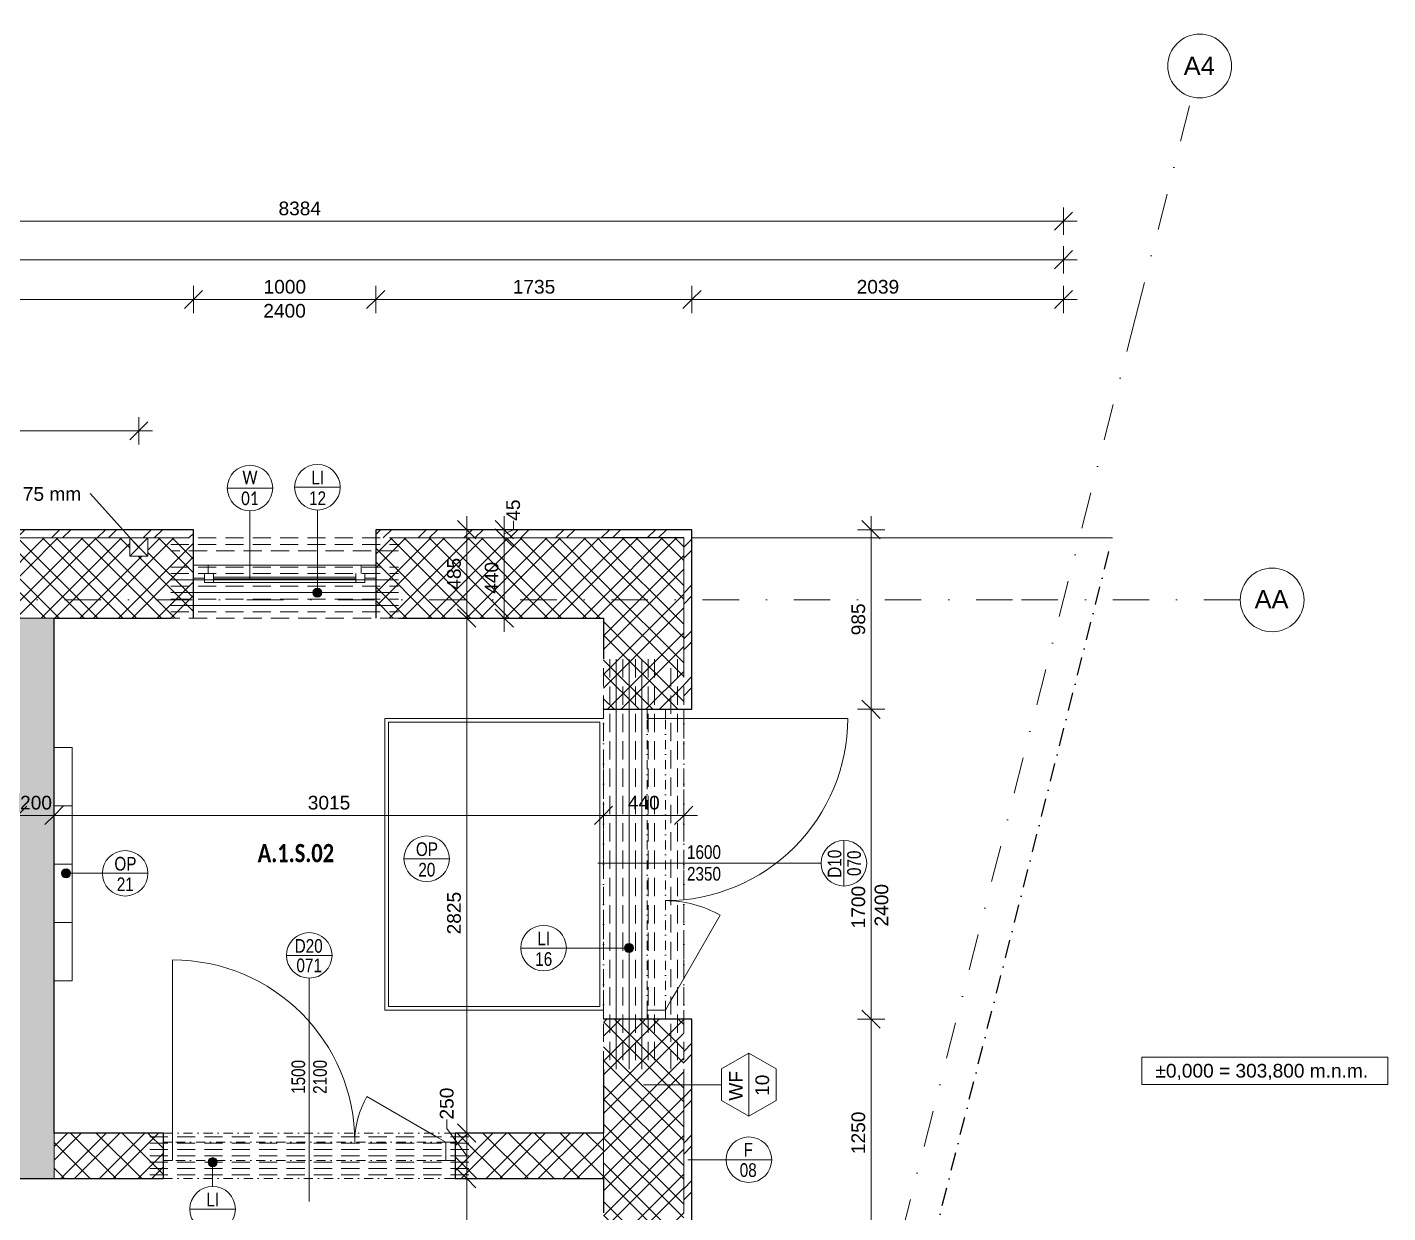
# Model space of a CAD drawing. Header units: millimetres. Extents: x -2616 to 42510, y -3604 to 14792.
# Drawn here: x 18897 to 26363, y 8288 to 14792 of the extents above; entities that cross this region are included whole.
import ezdxf

# ---------------------------------------------------------------- set-up
doc = ezdxf.new("R2010")
doc.units = ezdxf.units.MM
for name, pattern in [('HA_Dash_3mm-S1mm', [150, 100, -50]), ('HA_DashDot_10mm-S3mm', [500, 200, -150, 0, -150]), ('HA_DashDot_2_2mm-S0_6mm', [110, 50, -30, 0, -30]), ('HA_DashDot_4mm-S1mm', [200, 100, -50, 0, -50])]:
    doc.linetypes.add(name, pattern=pattern)
for name, color, linetype, lineweight in [('A-____-____-DIMS', 9, 'Continuous', 5), ('A-____-____-DIMS-50', 9, 'Continuous', 5), ('A-____-NOTE-TEXT', 9, 'Continuous', 9), ('A-AREA-____-IDEN', 9, 'Continuous', 9), ('A-DETL-____-THIN', 9, 'Continuous', 9), ('A-DOOR-____-IDEN', 9, 'Continuous', 9), ('A-DOOR-____-MCUT', 9, 'HA_DashDot_2_2mm-S0_6mm', 9), ('A-DOOR-____-OTLN', 9, 'Continuous', 9), ('A-DOOR-FRAM-MCUT', 9, 'Continuous', 9), ('A-FLOR-____-OTLN', 9, 'Continuous', 9), ('A-FLOR-____-OVHD', 9, 'HA_DashDot_4mm-S1mm', 25), ('A-GENM-____-HDLN', 9, 'HA_Dash_3mm-S1mm', 9), ('A-GENM-____-IDEN', 9, 'Continuous', 9), ('A-GENM-____-OTLN', 9, 'Continuous', 9), ('A-GLAZ-____-IDEN', 9, 'Continuous', 9), ('A-GLAZ-____-MCUT', 9, 'Continuous', 5), ('A-GLAZ-____-OTLN', 9, 'Continuous', 5), ('A-WALL-____-IDEN', 9, 'Continuous', 9), ('A-WALL-____-MCUT', 9, 'Continuous', 25), ('A-WALL-____-PATT', 9, 'Continuous', 25), ('G-____-____-TEXT', 9, 'Continuous', 5), ('I-WALL-____-MCUT', 9, 'Continuous', 25), ('M-HVAC-DUCT-OTLN', 9, 'Continuous', 9), ('S-GRID-____-IDEN', 9, 'Continuous', 9), ('S-GRID-____-OTLN', 9, 'Continuous', 5)]:
    doc.layers.add(name, color=color, linetype=linetype, lineweight=lineweight)
doc.styles.add('Arial', font='arial.ttf', dxfattribs={"height": 100})
doc.styles.add('Arial_1', font='arial.ttf', dxfattribs={"height": 75})
doc.styles.add('Arial_2', font='arial.ttf', dxfattribs={"width": 0.8, "height": 75})
doc.styles.add('Calibri', font='calibri.ttf', dxfattribs={"width": 0.8, "height": 75})
doc.styles.add('Calibri_B', font='calibrib.ttf', dxfattribs={"width": 0.8, "height": 100})
doc.dimstyles.new('Inner_Dimensions', dxfattribs={"dimscale": 304.8, "dimtxt": 76.519455, "dimasz": 0.328084, "dimexe": 0.246063, "dimexo": 0.0625, "dimgap": 0.032808, "dimtad": 1, "dimdec": 0, "dimzin": 0, "dimdsep": 46, "dimtxsty": 'Arial_1', "dimblk1": 'OBLIQUE', "dimblk2": 'OBLIQUE', "dimsah": 1, "dimcen": 0.09, "dimdle": 0.246063, "dimazin": 0, "dimtfac": 1, "dimtdec": 4, "dimtix": 1, "dimtmove": 0, "dimatfit": 3, "dimfxl": 0.246063, "dimfxlon": 1, "dimtvp": 1, "dimtolj": 1, "dimtzin": 0, "dimlwd": 9, "dimlwe": 9, "dimarcsym": 2})
doc.dimstyles.new('Inner_Dimensions_1', dxfattribs={"dimscale": 304.8, "dimtxt": 76.519455, "dimasz": 0.328084, "dimexe": 0.246063, "dimexo": 0.0625, "dimgap": 0.032808, "dimtad": 1, "dimdec": 0, "dimzin": 0, "dimdsep": 46, "dimtxsty": 'Arial_1', "dimblk1": 'OBLIQUE', "dimblk2": 'OBLIQUE', "dimsah": 1, "dimcen": 0.09, "dimdle": 0.246063, "dimazin": 0, "dimtfac": 1, "dimtdec": 4, "dimtix": 1, "dimtmove": 1, "dimatfit": 3, "dimfxl": 0.246063, "dimfxlon": 1, "dimtvp": 1, "dimtolj": 1, "dimtzin": 0, "dimlwd": 9, "dimlwe": 9, "dimarcsym": 2})
doc.dimstyles.new('Inner_Dimensions_2', dxfattribs={"dimscale": 304.8, "dimtxt": 76.519455, "dimasz": 0.328084, "dimexe": 0.246063, "dimexo": 0.0625, "dimgap": 0.032808, "dimtad": 1, "dimdec": 0, "dimzin": 0, "dimdsep": 46, "dimtxsty": 'Arial_1', "dimblk1": 'OBLIQUE', "dimblk2": 'OBLIQUE', "dimsah": 1, "dimcen": 0.09, "dimdle": 0.246063, "dimazin": 0, "dimtfac": 1, "dimtdec": 4, "dimtix": 1, "dimtmove": 2, "dimatfit": 3, "dimfxl": 0.246063, "dimfxlon": 1, "dimtvp": 1, "dimtolj": 1, "dimtzin": 0, "dimlwd": 9, "dimlwe": 9, "dimarcsym": 2})
pattern_1 = [(45, (0, 0), (-106.066, 106.066), []), (45, (75, 0), (-106.066, 106.066), []), (315, (0, 0), (106.066, 106.066), []), (315, (75, 0), (106.066, 106.066), [])]
pattern_2 = [(45, (0, 0), (-125.7236, 125.7236), []), (45, (0, 190.5), (-125.7236, 125.7236), [])]

# ---------------------------------------------------------------- blocks, each defined once
blk = doc.blocks.new('HA_WD_SinglePanel - 1000x2400-2168134-DSP_1NP-A')
at = {"layer": 'A-GLAZ-____-MCUT'}
for p, q in [((-420, 70), (-500, 70)), ((-500, 0), (-440, 0)), ((-440, -25), (-440, 25)), ((-420, 25), (-420, 70)), ((-390, 25), (-390, -25)), ((390, 5), (-390, 5)), ((390, -25), (390, 25)), ((500, 70), (420, 70)), ((420, 70), (420, 25)), ((440, 25), (440, -25)), ((440, 0), (500, 0)), ((-390, -25), (-440, -25)), ((390, -5), (-390, -5)), ((440, -25), (390, -25))]:
    blk.add_line(p, q, dxfattribs=at)
at = {"layer": 'A-GLAZ-____-OTLN'}
for p, q in [((-440, -25), (-440, 25)), ((420, 70), (-420, 70)), ((440, 25), (440, -25)), ((-440, -25), (440, -25)), ((390, -25), (-390, -25))]:
    blk.add_line(p, q, dxfattribs=at)
blk = doc.blocks.new('HA_DR_Double_Swing_Solid_FrameButt - In_FAS_1600x2350_1000-2125293-DSP_1NP-A')
at = {"layer": 'A-DOOR-____-MCUT'}
for p, q in [((850, 220), (-850, 220)), ((-800, -20), (800, -20)), ((-800, -120), (800, -120)), ((850, -220), (-850, -220))]:
    blk.add_line(p, q, dxfattribs=at)
at = {"layer": 'A-DOOR-____-OTLN', "lineweight": 5}
for p, q in [((-748.1, -150), (-799.9, -120)), ((800, -1120), (800, -120)), ((-687.5, -185), (-748, -150)), ((-626.9, -220), (-687.3, -185)), ((-280.4, -420), (-626.7, -220))]:
    blk.add_line(p, q, dxfattribs=at)
for centre, radius, start, end in [((-800, -120), 600, 330, 360), ((800, -120), 1000, 180, 270)]:
    blk.add_arc(centre, radius, start, end, dxfattribs=at)
at = {"layer": 'A-DOOR-FRAM-MCUT'}
for p, q in [((-800, -20), (-850, -20)), ((-800, -120), (-800, -20)), ((850, -20), (800, -20)), ((800, -20), (800, -120)), ((-850, -120), (-800, -120)), ((800, -120), (850, -120))]:
    blk.add_line(p, q, dxfattribs=at)
blk = doc.blocks.new('HA_DR_Double_Swing_Solid_FrameButt - In_OBJ_1500x2100_1000-2125295-DSP_1NP-A')
at = {"layer": 'A-DOOR-____-MCUT'}
for p, q in [((800, 125), (-800, 125)), ((-750, 25), (750, 25)), ((800, -125), (-800, -125)), ((-750, -75), (750, -75))]:
    blk.add_line(p, q, dxfattribs=at)
at = {"layer": 'A-DOOR-____-OTLN', "lineweight": 5}
for p, q in [((-698.1, -105), (-749.9, -75)), ((-663.5, -125), (-698, -105)), ((-317, -325), (-663.3, -125)), ((750, -1075), (750, -75))]:
    blk.add_line(p, q, dxfattribs=at)
for centre, radius, start, end in [((-750, -75), 500, 330, 0), ((750, -75), 1000, 180, 270)]:
    blk.add_arc(centre, radius, start, end, dxfattribs=at)
at = {"layer": 'A-DOOR-FRAM-MCUT'}
for p, q in [((-750, 25), (-800, 25)), ((-750, -75), (-750, 25)), ((800, 25), (750, 25)), ((750, 25), (750, -75)), ((-800, -75), (-750, -75)), ((750, -75), (800, -75))]:
    blk.add_line(p, q, dxfattribs=at)
blk = doc.blocks.new('Cistici zona_ram - Cistici zona_ram-1812206-DSP_1NP-A')
at = {"layer": 'A-GENM-____-OTLN'}
for p, q in [((22060, 11000), (20860, 11000)), ((20860, 11000), (20860, 9400)), ((20880, 9420), (20880, 10980)), ((20880, 10980), (22040, 10980)), ((22040, 10980), (22040, 9420)), ((22040, 9420), (20880, 9420)), ((20860, 9400), (22060, 9400))]:
    blk.add_line(p, q, dxfattribs=at)
blk = doc.blocks.new('TB_Porotherm KP7_1750mm - TB_Porotherm KP7_1750mm-1974515-DSP_1NP-A')
at = {"layer": 'A-GENM-____-HDLN'}
for p, q in [((-875, 35), (875, 35)), ((-875, 0), (875, 0)), ((875, -35), (-875, -35))]:
    blk.add_line(p, q, dxfattribs=at)
blk = doc.blocks.new('TB_Porotherm KP7_1250mm - TB_Porotherm KP7_1250mm-1966492-DSP_1NP-A')
at = {"layer": 'A-GENM-____-HDLN'}
for p, q in [((-625, 35), (625, 35)), ((-625, 0), (625, 0)), ((625, -35), (-625, -35))]:
    blk.add_line(p, q, dxfattribs=at)
blk = doc.blocks.new('TB_Porotherm KP7_2250mm - TB_Porotherm KP7_2250mm-1999550-DSP_1NP-A')
at = {"layer": 'A-GENM-____-HDLN'}
for p, q in [((-1125, 35), (1125, 35)), ((-1125, 0), (1125, 0)), ((1125, -35), (-1125, -35))]:
    blk.add_line(p, q, dxfattribs=at)
blk = doc.blocks.new('Grid - Radius 3_5mm-353793-DSP_1NP-A')
at = {"layer": 'S-GRID-____-IDEN'}
blk.add_circle((0, 0), 3.5, dxfattribs=at)
blk = doc.blocks.new('HA_SYMB_Floorplan_ProjectElevation - Generic-765109-DSP_1NP-A')
at = {"layer": 'A-____-NOTE-TEXT'}
for p, q in [((-13.5, -1.5), (-13.5, 1.5)), ((-13.5, 1.5), (13.5, 1.5)), ((13.5, 1.5), (13.5, -1.5)), ((13.5, -1.5), (-13.5, -1.5))]:
    blk.add_line(p, q, dxfattribs=at)
blk = doc.blocks.new('DIMBLOCK5-DSP_1NP-A')
at = {"layer": 'A-____-____-DIMS-50', "lineweight": 9}
for p, q in [((21309.1, 8475), (21259.1, 8525)), ((21234.1, 8475), (21384.1, 8475)), ((21309.1, 8475), (21234.1, 8475)), ((21309.1, 6975), (21309.1, 8475)), ((21309.1, 8475), (21359.1, 8425)), ((21309.1, 6975), (21259.1, 7025)), ((21234.1, 6975), (21384.1, 6975)), ((21309.1, 6975), (21234.1, 6975)), ((21309.1, 6975), (21359.1, 6925))]:
    blk.add_line(p, q, dxfattribs=at)
at = {"layer": 'A-____-____-DIMS-50', "color": 0, "lineweight": 9, "insert": (21201.7, 7501), "char_height": 75, "width": 276.883, "attachment_point": 1, "rotation": 90, "line_spacing_factor": 0.941778, "style": 'Arial_1'}
blk.add_mtext('1500', dxfattribs=at)
blk = doc.blocks.new('_Oblique')
at = {"color": 0, "linetype": 'ByBlock', "lineweight": -2}
blk.add_line((-0.5, -0.5), (0.5, 0.5), dxfattribs=at)
blk = doc.blocks.new('DIMBLOCK6-DSP_1NP-A')
at = {"layer": 'A-____-____-DIMS-50', "lineweight": 9}
for p, q in [((21200.4, 8799.2), (21200.4, 8749.2)), ((21200.4, 8749.2), (21309.1, 8600)), ((21309.1, 8725), (21259.1, 8775)), ((21234.1, 8725), (21384.1, 8725)), ((21309.1, 8725), (21234.1, 8725)), ((21309.1, 8475), (21309.1, 8725)), ((21309.1, 8725), (21359.1, 8675)), ((21309.1, 8475), (21259.1, 8525)), ((21234.1, 8475), (21384.1, 8475)), ((21309.1, 8475), (21234.1, 8475)), ((21309.1, 8475), (21359.1, 8425))]:
    blk.add_line(p, q, dxfattribs=at)
at = {"layer": 'A-____-____-DIMS-50', "color": 0, "lineweight": 9, "insert": (21161.9, 8799.2), "char_height": 75, "width": 207.662, "attachment_point": 1, "rotation": 90, "line_spacing_factor": 0.941778, "style": 'Arial_1'}
blk.add_mtext('250', dxfattribs=at)
blk = doc.blocks.new('DIMBLOCK7-DSP_1NP-A')
at = {"layer": 'A-____-____-DIMS-50', "lineweight": 9}
for p, q in [((21309.1, 11550), (21259.1, 11600)), ((21234.1, 11550), (21384.1, 11550)), ((21309.1, 11550), (21234.1, 11550)), ((21309.1, 8725), (21309.1, 11550)), ((21309.1, 11550), (21359.1, 11500)), ((21309.1, 8725), (21259.1, 8775)), ((21234.1, 8725), (21384.1, 8725)), ((21309.1, 8725), (21234.1, 8725)), ((21309.1, 8725), (21359.1, 8675))]:
    blk.add_line(p, q, dxfattribs=at)
at = {"layer": 'A-____-____-DIMS-50', "color": 0, "lineweight": 9, "insert": (21201.7, 9815.1), "char_height": 75, "width": 276.883, "attachment_point": 1, "rotation": 90, "line_spacing_factor": 0.941778, "style": 'Arial_1'}
blk.add_mtext('2825', dxfattribs=at)
blk = doc.blocks.new('DIMBLOCK8-DSP_1NP-A')
at = {"layer": 'A-____-____-DIMS-50', "lineweight": 9}
for p, q in [((21309.1, 11550), (21309.1, 12110)), ((21234.1, 12035), (21384.1, 12035)), ((21309.1, 12035), (21234.1, 12035)), ((21309.1, 12035), (21259.1, 12085)), ((21309.1, 12035), (21359.1, 11985)), ((21309.1, 11550), (21259.1, 11600)), ((21234.1, 11550), (21384.1, 11550)), ((21309.1, 11550), (21234.1, 11550)), ((21309.1, 11550), (21359.1, 11500))]:
    blk.add_line(p, q, dxfattribs=at)
at = {"layer": 'A-____-____-DIMS-50', "color": 0, "lineweight": 9, "insert": (21201.7, 11706), "char_height": 75, "width": 207.662, "attachment_point": 1, "rotation": 90, "line_spacing_factor": 0.941778, "style": 'Arial_1'}
blk.add_mtext('485', dxfattribs=at)
blk = doc.blocks.new('DIMBLOCK37-DSP_1NP-A')
at = {"layer": 'A-____-____-DIMS-50', "lineweight": 9}
for p, q in [((22060, 10392.9), (22060, 10542.9)), ((22500, 10392.9), (22500, 10542.9)), ((22060, 10467.9), (22010, 10417.9)), ((22060, 10467.9), (22110, 10517.9)), ((22575, 10467.9), (22060, 10467.9)), ((22060, 10467.9), (22060, 10392.9)), ((22500, 10467.9), (22450, 10417.9)), ((22500, 10467.9), (22550, 10517.9)), ((22500, 10467.9), (22500, 10392.9))]:
    blk.add_line(p, q, dxfattribs=at)
at = {"layer": 'A-____-____-DIMS-50', "color": 0, "lineweight": 9, "insert": (22193.5, 10575.2), "char_height": 75, "width": 207.662, "attachment_point": 1, "line_spacing_factor": 0.941778, "style": 'Arial_1'}
blk.add_mtext('440', dxfattribs=at)
blk = doc.blocks.new('DIMBLOCK38-DSP_1NP-A')
at = {"layer": 'A-____-____-DIMS-50', "lineweight": 9}
for p, q in [((19045, 10392.9), (19045, 10542.9)), ((22060, 10392.9), (22060, 10542.9)), ((19045, 10467.9), (18995, 10417.9)), ((19045, 10467.9), (19095, 10517.9)), ((22060, 10467.9), (19045, 10467.9)), ((19045, 10467.9), (19045, 10392.9)), ((22060, 10467.9), (22010, 10417.9)), ((22060, 10467.9), (22110, 10517.9)), ((22060, 10467.9), (22060, 10392.9))]:
    blk.add_line(p, q, dxfattribs=at)
at = {"layer": 'A-____-____-DIMS-50', "color": 0, "lineweight": 9, "insert": (20437.1, 10575.2), "char_height": 75, "width": 276.883, "attachment_point": 1, "line_spacing_factor": 0.941778, "style": 'Arial_1'}
blk.add_mtext('3015', dxfattribs=at)
blk = doc.blocks.new('DIMBLOCK39-DSP_1NP-A')
at = {"layer": 'A-____-____-DIMS-50', "lineweight": 9}
for p, q in [((18845, 10392.9), (18845, 10542.9)), ((19045, 10392.9), (19045, 10542.9)), ((18845, 10467.9), (18795, 10417.9)), ((18845, 10467.9), (18895, 10517.9)), ((19045, 10467.9), (18845, 10467.9)), ((18845, 10467.9), (18845, 10392.9)), ((19045, 10467.9), (18995, 10417.9)), ((19045, 10467.9), (19095, 10517.9)), ((19045, 10467.9), (19045, 10392.9))]:
    blk.add_line(p, q, dxfattribs=at)
at = {"layer": 'A-____-____-DIMS-50', "color": 0, "lineweight": 9, "insert": (18858.5, 10575.2), "char_height": 75, "width": 207.662, "attachment_point": 1, "line_spacing_factor": 0.941778, "style": 'Arial_1'}
blk.add_mtext('200', dxfattribs=at)
blk = doc.blocks.new('DIMBLOCK70-DSP_1NP-A')
at = {"layer": 'A-____-____-DIMS-50', "lineweight": 9}
for p, q in [((16185, 13223.3), (16185, 13373.3)), ((19810, 13223.3), (19810, 13373.3)), ((16185, 13298.3), (16135, 13248.3)), ((16185, 13298.3), (16235, 13348.3)), ((16185, 13298.3), (19810, 13298.3)), ((16185, 13298.3), (16185, 13223.3)), ((19810, 13298.3), (19760, 13248.3)), ((19810, 13298.3), (19860, 13348.3)), ((19810, 13298.3), (19810, 13223.3))]:
    blk.add_line(p, q, dxfattribs=at)
at = {"layer": 'A-____-____-DIMS-50', "color": 0, "lineweight": 9, "insert": (17882.1, 13405.7), "char_height": 75, "width": 276.883, "attachment_point": 1, "line_spacing_factor": 0.941778, "style": 'Arial_1'}
blk.add_mtext('3625', dxfattribs=at)
blk = doc.blocks.new('DIMBLOCK71-DSP_1NP-A')
at = {"layer": 'A-____-____-DIMS-50', "lineweight": 9}
for p, q in [((19810, 13223.3), (19810, 13373.3)), ((20810, 13223.3), (20810, 13373.3)), ((19810, 13298.3), (19760, 13248.3)), ((19810, 13298.3), (19860, 13348.3)), ((19810, 13298.3), (20810, 13298.3)), ((19810, 13298.3), (19810, 13223.3)), ((20810, 13298.3), (20760, 13248.3)), ((20810, 13298.3), (20860, 13348.3)), ((20810, 13298.3), (20810, 13223.3))]:
    blk.add_line(p, q, dxfattribs=at)
at = {"layer": 'A-____-____-DIMS-50', "color": 0, "lineweight": 9, "insert": (20194.6, 13405.7), "char_height": 75, "width": 276.883, "attachment_point": 1, "line_spacing_factor": 0.941778, "style": 'Arial_1'}
blk.add_mtext('1000', dxfattribs=at)
blk = doc.blocks.new('DIMBLOCK72-DSP_1NP-A')
at = {"layer": 'A-____-____-DIMS-50', "lineweight": 9}
for p, q in [((20810, 13223.3), (20810, 13373.3)), ((22545, 13223.3), (22545, 13373.3)), ((20810, 13298.3), (20760, 13248.3)), ((20810, 13298.3), (20860, 13348.3)), ((20810, 13298.3), (22545, 13298.3)), ((20810, 13298.3), (20810, 13223.3)), ((22545, 13298.3), (22495, 13248.3)), ((22545, 13298.3), (22595, 13348.3)), ((22545, 13298.3), (22545, 13223.3))]:
    blk.add_line(p, q, dxfattribs=at)
at = {"layer": 'A-____-____-DIMS-50', "color": 0, "lineweight": 9, "insert": (21562.1, 13405.7), "char_height": 75, "width": 276.883, "attachment_point": 1, "line_spacing_factor": 0.941778, "style": 'Arial_1'}
blk.add_mtext('1735', dxfattribs=at)
blk = doc.blocks.new('DIMBLOCK73-DSP_1NP-A')
at = {"layer": 'A-____-____-DIMS-50', "lineweight": 9}
for p, q in [((22545, 13223.3), (22545, 13373.3)), ((24584, 13223.3), (24584, 13373.3)), ((22545, 13298.3), (22495, 13248.3)), ((22545, 13298.3), (22595, 13348.3)), ((22545, 13298.3), (24659, 13298.3)), ((22545, 13298.3), (22545, 13223.3)), ((24584, 13298.3), (24534, 13248.3)), ((24584, 13298.3), (24634, 13348.3)), ((24584, 13298.3), (24584, 13223.3))]:
    blk.add_line(p, q, dxfattribs=at)
at = {"layer": 'A-____-____-DIMS-50', "color": 0, "lineweight": 9, "insert": (23449.1, 13405.7), "char_height": 75, "width": 276.883, "attachment_point": 1, "line_spacing_factor": 0.941778, "style": 'Arial_1'}
blk.add_mtext('2039', dxfattribs=at)
blk = doc.blocks.new('DIMBLOCK74-DSP_1NP-A')
at = {"layer": 'A-____-____-DIMS-50', "lineweight": 9}
for p, q in [((23527.7, 12110), (23527.7, 11050)), ((23452.7, 12035), (23602.7, 12035)), ((23527.7, 12035), (23452.7, 12035)), ((23527.7, 12035), (23477.7, 12085)), ((23527.7, 12035), (23577.7, 11985)), ((23452.7, 11050), (23602.7, 11050)), ((23527.7, 11050), (23452.7, 11050)), ((23527.7, 11050), (23477.7, 11100)), ((23527.7, 11050), (23577.7, 11000))]:
    blk.add_line(p, q, dxfattribs=at)
at = {"layer": 'A-____-____-DIMS-50', "color": 0, "lineweight": 9, "insert": (23420.3, 11456), "char_height": 75, "width": 207.662, "attachment_point": 1, "rotation": 90, "line_spacing_factor": 0.941778, "style": 'Arial_1'}
blk.add_mtext('985', dxfattribs=at)
blk = doc.blocks.new('DIMBLOCK75-DSP_1NP-A')
at = {"layer": 'A-____-____-DIMS-50', "lineweight": 9}
for p, q in [((23452.7, 11050), (23602.7, 11050)), ((23527.7, 11050), (23452.7, 11050)), ((23527.7, 11050), (23477.7, 11100)), ((23527.7, 11050), (23527.7, 9350)), ((23527.7, 11050), (23577.7, 11000)), ((23452.7, 9350), (23602.7, 9350)), ((23527.7, 9350), (23452.7, 9350)), ((23527.7, 9350), (23477.7, 9400)), ((23527.7, 9350), (23577.7, 9300))]:
    blk.add_line(p, q, dxfattribs=at)
at = {"layer": 'A-____-____-DIMS-50', "color": 0, "lineweight": 9, "insert": (23420.3, 9848), "char_height": 75, "width": 276.883, "attachment_point": 1, "rotation": 90, "line_spacing_factor": 0.941778, "style": 'Arial_1'}
blk.add_mtext('1700', dxfattribs=at)
blk = doc.blocks.new('DIMBLOCK76-DSP_1NP-A')
at = {"layer": 'A-____-____-DIMS-50', "lineweight": 9}
for p, q in [((23452.7, 9350), (23602.7, 9350)), ((23527.7, 9350), (23452.7, 9350)), ((23527.7, 9350), (23477.7, 9400)), ((23527.7, 9350), (23527.7, 8100)), ((23527.7, 9350), (23577.7, 9300)), ((23527.7, 8100), (23477.7, 8150)), ((23452.7, 8100), (23602.7, 8100)), ((23527.7, 8100), (23452.7, 8100)), ((23527.7, 8100), (23577.7, 8050))]:
    blk.add_line(p, q, dxfattribs=at)
at = {"layer": 'A-____-____-DIMS-50', "color": 0, "lineweight": 9, "insert": (23420.3, 8609.6), "char_height": 75, "width": 276.883, "attachment_point": 1, "rotation": 90, "line_spacing_factor": 0.941778, "style": 'Arial_1'}
blk.add_mtext('1250', dxfattribs=at)
blk = doc.blocks.new('DIMBLOCK88-DSP_1NP-A')
at = {"layer": 'A-____-____-DIMS-50', "lineweight": 9}
for p, q in [((-385, 13441.8), (-385, 13591.8)), ((24584, 13441.8), (24584, 13591.8)), ((24659, 13516.8), (-460, 13516.8)), ((-385, 13516.8), (-435, 13466.8)), ((-385, 13516.8), (-335, 13566.8)), ((-385, 13516.8), (-385, 13441.8)), ((24584, 13516.8), (24534, 13466.8)), ((24584, 13516.8), (24634, 13566.8)), ((24584, 13516.8), (24584, 13441.8))]:
    blk.add_line(p, q, dxfattribs=at)
at = {"layer": 'A-____-____-DIMS-50', "color": 0, "lineweight": 9, "insert": (11955.3, 13624.2), "char_height": 75, "width": 346.103, "attachment_point": 1, "line_spacing_factor": 0.941778, "style": 'Arial_1'}
blk.add_mtext('24969', dxfattribs=at)
blk = doc.blocks.new('HA_TAG_Door_TypeMark_wDimensions - Scale50_Left with Bouble-921048-DSP_1NP-A')
at = {"layer": 'A-DOOR-____-IDEN'}
for p, q in [((-2.5, 22), (2.5, 22)), ((0, -5), (0, 19.5))]:
    blk.add_line(p, q, dxfattribs=at)
blk.add_circle((0, 22), 2.5, dxfattribs=at)
blk = doc.blocks.new('HA_TAG_Door_TypeMark_wDimensions - Scale50_Right with Bouble-921060-DSP_1NP-A')
at = {"layer": 'A-DOOR-____-IDEN'}
for p, q in [((0, 5), (0, -19.5)), ((-2.5, -22), (2.5, -22))]:
    blk.add_line(p, q, dxfattribs=at)
blk.add_circle((0, -22), 2.5, dxfattribs=at)
blk = doc.blocks.new('HA_TAG_WD - Type Mark-1527962-DSP_1NP-A')
at = {"layer": 'A-GLAZ-____-IDEN'}
blk.add_line((-2.5, 0), (2.5, 0), dxfattribs=at)
blk.add_circle((0, 0), 2.5, dxfattribs=at)
blk = doc.blocks.new('HA_TAG_WA_Partitions - Group _ Type Mark-556634-DSP_1NP-A')
at = {"layer": 'A-WALL-____-IDEN'}
for p, q in [((-1.73, 3), (-3.46, 0)), ((1.73, 3), (-1.73, 3)), ((3.46, 0), (1.73, 3)), ((-3.46, 0), (3.46, 0)), ((-3.46, 0), (-1.73, -3)), ((1.73, -3), (3.46, 0)), ((-1.73, -3), (1.73, -3))]:
    blk.add_line(p, q, dxfattribs=at)
blk = doc.blocks.new('HA_TAG_GM_Products - Generic-588599-DSP_1NP-A')
at = {"layer": 'A-GENM-____-IDEN'}
blk.add_line((-2.5, 0), (2.5, 0), dxfattribs=at)
blk.add_circle((0, 0), 2.5, dxfattribs=at)
blk = doc.blocks.new('DIMBLOCK182-DSP_1NP-A')
at = {"layer": 'A-____-____-DIMS-50', "lineweight": 9}
for p, q in [((16200, 13653.2), (16200, 13803.2)), ((16200, 13728.2), (16250, 13778.2)), ((24584, 13653.2), (24584, 13803.2)), ((24584, 13728.2), (24634, 13778.2)), ((16200, 13728.2), (16150, 13678.2)), ((16200, 13728.2), (24659, 13728.2)), ((16200, 13728.2), (16200, 13653.2)), ((24584, 13728.2), (24534, 13678.2)), ((24584, 13728.2), (24584, 13653.2))]:
    blk.add_line(p, q, dxfattribs=at)
at = {"layer": 'A-____-____-DIMS-50', "color": 0, "lineweight": 9, "insert": (20276.6, 13835.6), "char_height": 75, "width": 276.883, "attachment_point": 1, "line_spacing_factor": 0.941778, "style": 'Arial_1'}
blk.add_mtext('8384', dxfattribs=at)
blk = doc.blocks.new('DIMBLOCK186-DSP_1NP-A')
at = {"layer": 'A-____-____-DIMS-50', "lineweight": 9}
for p, q in [((16200, 12652.6), (16200, 12502.6)), ((16200, 12577.6), (16200, 12652.6)), ((16200, 12577.6), (16250, 12627.6)), ((19510, 12502.6), (19510, 12652.6)), ((19510, 12577.6), (19560, 12627.6)), ((16200, 12577.6), (16150, 12527.6)), ((16200, 12577.6), (19585, 12577.6)), ((19510, 12577.6), (19460, 12527.6)), ((19510, 12577.6), (19510, 12502.6))]:
    blk.add_line(p, q, dxfattribs=at)
at = {"layer": 'A-____-____-DIMS-50', "color": 0, "lineweight": 9, "insert": (17739.6, 12685), "char_height": 75, "width": 276.883, "attachment_point": 1, "line_spacing_factor": 0.941778, "style": 'Arial_1'}
blk.add_mtext('3310', dxfattribs=at)
blk = doc.blocks.new('DIMBLOCK205-DSP_1NP-A')
at = {"layer": 'A-____-____-DIMS-50', "lineweight": 9}
for p, q in [((21515.4, 11990), (21465.4, 12040)), ((21440.4, 11990), (21590.4, 11990)), ((21515.4, 11990), (21440.4, 11990)), ((21515.4, 11475), (21515.4, 11990)), ((21515.4, 11990), (21565.4, 11940)), ((21515.4, 11550), (21465.4, 11600)), ((21440.4, 11550), (21590.4, 11550)), ((21515.4, 11550), (21440.4, 11550)), ((21515.4, 11550), (21565.4, 11500))]:
    blk.add_line(p, q, dxfattribs=at)
at = {"layer": 'A-____-____-DIMS-50', "color": 0, "lineweight": 9, "insert": (21408, 11683.5), "char_height": 75, "width": 207.662, "attachment_point": 1, "rotation": 90, "line_spacing_factor": 0.941778, "style": 'Arial_1'}
blk.add_mtext('440', dxfattribs=at)
blk = doc.blocks.new('DIMBLOCK206-DSP_1NP-A')
at = {"layer": 'A-____-____-DIMS-50', "lineweight": 9}
for p, q in [((21515.4, 11990), (21515.4, 12110)), ((21440.4, 12035), (21590.4, 12035)), ((21515.4, 12035), (21440.4, 12035)), ((21515.4, 12035), (21465.4, 12085)), ((21515.4, 11990), (21465.4, 12040)), ((21515.4, 12035), (21565.4, 11985)), ((21565.2, 12034.4), (21515.4, 12012.5)), ((21565.2, 12084.4), (21565.2, 12034.4)), ((21440.4, 11990), (21590.4, 11990)), ((21515.4, 11990), (21440.4, 11990)), ((21515.4, 11990), (21565.4, 11940))]:
    blk.add_line(p, q, dxfattribs=at)
at = {"layer": 'A-____-____-DIMS-50', "color": 0, "lineweight": 9, "insert": (21526.6, 12084.4), "char_height": 75, "width": 138.441, "attachment_point": 1, "rotation": 90, "line_spacing_factor": 0.941778, "style": 'Arial_1'}
blk.add_mtext('45', dxfattribs=at)
blk = doc.blocks.new('HA_TAG_cWA - Default-922888-DSP_1NP-A')
at = {"layer": 'A-WALL-____-IDEN'}
blk.add_line((-2.5, 0), (2.5, 0), dxfattribs=at)
blk.add_circle((0, 0), 2.5, dxfattribs=at)

msp = doc.modelspace()

# ---------------------------------------------------------------- hatches: boundary and pattern name
at = {"layer": 'A-GENM-____-IDEN'}
h = msp.add_hatch(color=256, dxfattribs=at)
edge = h.paths.add_edge_path()
edge.add_arc((20490, 11690), 25, 0, 360)
h = msp.add_hatch(color=256, dxfattribs=at)
edge = h.paths.add_edge_path()
edge.add_arc((19110.7, 10150), 25, 0, 360)
h = msp.add_hatch(color=256, dxfattribs=at)
edge = h.paths.add_edge_path()
edge.add_arc((22200, 9740), 25, 0, 360)
h = msp.add_hatch(color=256, dxfattribs=at)
edge = h.paths.add_edge_path()
edge.add_arc((19915, 8565), 25, 0, 360)
at = {"layer": 'A-WALL-____-PATT', "lineweight": 5}
h = msp.add_hatch(dxfattribs=at)
h.set_pattern_fill('FP_4', color=256, style=0, pattern_type=2)
h.set_pattern_definition(pattern_2)
h.paths.add_polyline_path([(8310, 11990), (8310, 12035), (7965.3, 12035), (7965.3, 11990), (8225, 11990)])
h.paths.add_polyline_path([(9310, 11990), (15185, 11990), (15185, 12035), (9310, 12035)])
h.paths.add_polyline_path([(4435, 11990), (4435, 12035), (300, 12035), (300, 12025), (0, 12025), (0, 12035), (-385, 12035), (-340, 11990), (300, 11990)])
h.paths.add_polyline_path([(6435, 11990), (7732.9, 11990), (7732.9, 12035), (6435, 12035)])
h.paths.add_polyline_path([(22500, 11990), (22545, 12035), (20810, 12035), (20810, 11990), (22060, 11990)])
h.paths.add_polyline_path([(18611.8, 11990), (19810, 11990), (19810, 12035), (16185, 12035), (16185, 11990)])
h = msp.add_hatch(dxfattribs=at)
h.set_pattern_fill('FP_4', color=256, style=0, pattern_type=2)
h.set_pattern_definition(pattern_2)
h.paths.add_polyline_path([(22500, 7165), (22545, 7210), (22545, 7225), (22500, 7225)])
h.paths.add_polyline_path([(22500, 8100), (22545, 8100), (22545, 9350), (22500, 9350)])
h.paths.add_polyline_path([(22545, 11050), (22545, 12035), (22500, 11990), (22500, 11050)])
h = msp.add_hatch(dxfattribs=at)
h.set_pattern_fill('FP_1', color=256, style=0, pattern_type=2)
h.set_pattern_definition(pattern_1)
h.paths.add_polyline_path([(10130.4, 11550), (15185, 11550), (15185, 11990), (13440, 11990), (13440, 11890.1), (13340, 11890.1), (13340, 11990), (9310, 11990), (9310, 11550), (9880.4, 11550)])
h.paths.add_polyline_path([(8225, 11550), (8310, 11550), (8310, 11990), (8225, 11990)])
h.paths.add_polyline_path([(19810, 11550), (19810, 11990), (16185, 11990), (16185, 11550), (19560, 11550)])
h.paths.add_polyline_path([(20810, 11550), (22060, 11550), (22060, 11990), (20810, 11990)])
h.paths.add_polyline_path([(9559.9, 11889.9), (9559.9, 11989.9), (9659.9, 11989.9), (9659.9, 11889.9)])
h.paths.add_polyline_path([(19560, 11890), (19460, 11890), (19460, 11990), (19560, 11990)])
h = msp.add_hatch(dxfattribs=at)
h.set_pattern_fill('FP_1', color=256, style=0, pattern_type=2)
h.set_pattern_definition(pattern_1)
h.paths.add_polyline_path([(22060, 6725), (22500, 6725), (22500, 7225), (22060, 7225), (22060, 6975)])
h.paths.add_polyline_path([(22500, 8100), (22500, 9350), (22060, 9350), (22060, 8100)])
h.paths.add_polyline_path([(22060, 11050), (22500, 11050), (22500, 11990), (22060, 11990), (22060, 11254.2)])
at = {"layer": 'A-WALL-____-PATT', "lineweight": 9}
msp.add_hatch(color=256, dxfattribs=at).paths.add_polyline_path([(18845, 8475), (19045, 8475), (19045, 11550), (18845, 11550), (18845, 8590)])
at = {"layer": 'A-WALL-____-PATT', "lineweight": 5}
h = msp.add_hatch(dxfattribs=at)
h.set_pattern_fill('FP_2', color=256, style=0, pattern_type=2)
h.set_pattern_definition([(45, (0, 0), (-106.066, 106.066), []), (45, (75, 0), (-106.066, 106.066), []), (315, (0, 0), (70.71068, 70.71068), [])])
h.paths.add_polyline_path([(19645, 8475), (19645, 8725), (19045, 8725), (19045, 8475)])
h.paths.add_polyline_path([(22060, 8475), (22060, 8725), (21245, 8725), (21245, 8475), (22013.4, 8475)])

# ---------------------------------------------------------------- linework, layer by layer
at = {"layer": 'A-DETL-____-THIN'}
for p, q in [((19045, 10840), (19145, 10840)), ((19045, 9560), (19045, 10840)), ((19145, 10840), (19145, 9560)), ((19145, 10520), (19045, 10520)), ((19145, 10200), (19045, 10200)), ((19145, 9880), (19045, 9880)), ((19145, 9560), (19045, 9560))]:
    msp.add_line(p, q, dxfattribs=at)
at = {"layer": 'A-FLOR-____-OTLN'}
msp.add_line((24852.7, 11990), (22545, 11990), dxfattribs=at)
at = {"layer": 'A-FLOR-____-OVHD'}
msp.add_line((23622, 7165), (24852.7, 11990), dxfattribs=at)
at = {"layer": 'A-GENM-____-IDEN'}
for p, q in [((20490, 11690), (20490, 12143.4)), ((19110.7, 10150), (19309.8, 10150)), ((22200, 9740), (21856.2, 9740)), ((19915, 8565), (19915, 8432.1))]:
    msp.add_line(p, q, dxfattribs=at)
for centre in [(20490, 11690), (19110.7, 10150), (22200, 9740), (19915, 8565)]:
    msp.add_circle(centre, 25, dxfattribs=at)
at = {"layer": 'A-GLAZ-____-IDEN'}
msp.add_line((20120, 11770), (20120, 12136.8), dxfattribs=at)
at = {"layer": 'A-WALL-____-IDEN'}
for p, q in [((22280, 8990.3), (22707.7, 8990.3)), ((22522.5, 8578.9), (22732.7, 8578.9))]:
    msp.add_line(p, q, dxfattribs=at)
at = {"layer": 'A-WALL-____-MCUT'}
for p, q in [((19810, 12035), (16185, 12035)), ((19810, 11550), (19810, 12035)), ((22545, 12035), (20810, 12035)), ((20810, 12035), (20810, 11550)), ((22545, 11050), (22545, 12035)), ((22500, 11990), (22060, 11990)), ((19045, 11550), (19685, 11550)), ((20935, 11550), (22060, 11550)), ((22060, 11550), (22060, 11325)), ((22060, 11050), (22545, 11050)), ((22545, 9350), (22060, 9350)), ((22545, 8100), (22545, 9350)), ((22060, 9075), (22060, 8725)), ((22060, 8475), (22060, 8287.5))]:
    msp.add_line(p, q, dxfattribs=at)
at = {"layer": 'A-WALL-____-MCUT', "lineweight": 9}
for p, q in [((16310, 11990), (19460, 11990)), ((19560, 11990), (19685, 11990)), ((20935, 11990), (22060, 11990)), ((22500, 11325), (22500, 11990)), ((19045, 11550), (18845, 11550)), ((22500, 8287.5), (22500, 9075)), ((19045, 8725), (19045, 8475)), ((22060, 8475), (22060, 8725))]:
    msp.add_line(p, q, dxfattribs=at)
at = {"layer": 'G-____-____-TEXT', "color": 250, "lineweight": 9}
for p, q in [((19244, 12231.6), (19240.9, 12231.6)), ((19506.6, 11941.1), (19244, 12231.6))]:
    msp.add_line(p, q, dxfattribs=at)
at = {"layer": 'I-WALL-____-MCUT'}
for p, q in [((19045, 8725), (19045, 11550)), ((19645, 8725), (19045, 8725)), ((19645, 8475), (19645, 8725)), ((22060, 8725), (21245, 8725)), ((21245, 8725), (21245, 8475)), ((18845, 8475), (19645, 8475)), ((21245, 8475), (22060, 8475))]:
    msp.add_line(p, q, dxfattribs=at)
at = {"layer": 'M-HVAC-DUCT-OTLN', "lineweight": 5}
for p, q in [((19460, 11990), (19560, 11890)), ((19460, 11890), (19560, 11990)), ((19460, 11990), (19560, 11990)), ((19460, 11890), (19460, 11990)), ((19560, 11990), (19560, 11890)), ((19560, 11890), (19460, 11890))]:
    msp.add_line(p, q, dxfattribs=at)
at = {"layer": 'S-GRID-____-OTLN', "linetype": 'HA_DashDot_10mm-S3mm', "lineweight": 9}
for p, q in [((24979, 13198.7), (25288, 14409.9)), ((21099.6, -2009.9), (24979, 13198.7)), ((24303.9, 11650), (-1016, 11650)), ((25553.9, 11650), (24303.9, 11650))]:
    msp.add_line(p, q, dxfattribs=at)

# ---------------------------------------------------------------- block references
at = {"layer": 'A-____-NOTE-TEXT', "xscale": 50, "yscale": 50, "zscale": 50}
msp.add_blockref('HA_SYMB_Floorplan_ProjectElevation - Generic-765109-DSP_1NP-A', (25688.5, 9066.9), dxfattribs=at)
at = {"layer": 'A-DOOR-____-IDEN', "xscale": 49.99999999999998, "yscale": 49.99999999999998, "zscale": 49.99999999999998, "rotation": 89.99999999999993}
msp.add_blockref('HA_TAG_Door_TypeMark_wDimensions - Scale50_Right with Bouble-921060-DSP_1NP-A', (22279.4, 10205.4), dxfattribs=at)
at = {"layer": 'A-DOOR-____-IDEN', "xscale": 49.99999999999998, "yscale": 49.99999999999998, "zscale": 49.99999999999998}
msp.add_blockref('HA_TAG_Door_TypeMark_wDimensions - Scale50_Left with Bouble-921048-DSP_1NP-A', (20445, 8600), dxfattribs=at)
at = {"layer": 'A-DOOR-____-OTLN'}
for name, p, rotation in [('HA_DR_Double_Swing_Solid_FrameButt - In_FAS_1600x2350_1000-2125293-DSP_1NP-A', (22280, 10200), 89.99999999999984), ('HA_DR_Double_Swing_Solid_FrameButt - In_OBJ_1500x2100_1000-2125295-DSP_1NP-A', (20445, 8600), 180)]:
    msp.add_blockref(name, p, dxfattribs=dict(at, rotation=rotation))
at = {"layer": 'A-GENM-____-IDEN', "xscale": 49.99999999999998, "yscale": 49.99999999999998, "zscale": 49.99999999999998}
for p in [(20490, 12268.4), (21089.5, 10230), (19434.8, 10150), (21731.2, 9740), (19915, 8307.1)]:
    msp.add_blockref('HA_TAG_GM_Products - Generic-588599-DSP_1NP-A', p, dxfattribs=at)
at = {"layer": 'A-GENM-____-OTLN'}
for name, p in [('TB_Porotherm KP7_1250mm - TB_Porotherm KP7_1250mm-1966492-DSP_1NP-A', (20310, 11955)), ('TB_Porotherm KP7_1250mm - TB_Porotherm KP7_1250mm-1966492-DSP_1NP-A', (20310, 11795)), ('TB_Porotherm KP7_1250mm - TB_Porotherm KP7_1250mm-1966492-DSP_1NP-A', (20310, 11725)), ('TB_Porotherm KP7_1250mm - TB_Porotherm KP7_1250mm-1966492-DSP_1NP-A', (20310, 11655)), ('TB_Porotherm KP7_1250mm - TB_Porotherm KP7_1250mm-1966492-DSP_1NP-A', (20310, 11585)), ('Cistici zona_ram - Cistici zona_ram-1812206-DSP_1NP-A', (0, 0))]:
    msp.add_blockref(name, p, dxfattribs=at)
for name, p, rotation in [('TB_Porotherm KP7_2250mm - TB_Porotherm KP7_2250mm-1999550-DSP_1NP-A', (22095, 10200), 270.0000000000002), ('TB_Porotherm KP7_2250mm - TB_Porotherm KP7_2250mm-1999550-DSP_1NP-A', (22165, 10200), 270.0000000000002), ('TB_Porotherm KP7_2250mm - TB_Porotherm KP7_2250mm-1999550-DSP_1NP-A', (22235, 10200), 270.0000000000002), ('TB_Porotherm KP7_2250mm - TB_Porotherm KP7_2250mm-1999550-DSP_1NP-A', (22305, 10200), 270.0000000000002), ('TB_Porotherm KP7_2250mm - TB_Porotherm KP7_2250mm-1999550-DSP_1NP-A', (22465, 10200), 270.0000000000002), ('TB_Porotherm KP7_1750mm - TB_Porotherm KP7_1750mm-1974515-DSP_1NP-A', (20445, 8670), 180), ('TB_Porotherm KP7_1750mm - TB_Porotherm KP7_1750mm-1974515-DSP_1NP-A', (20445, 8600), 180), ('TB_Porotherm KP7_1750mm - TB_Porotherm KP7_1750mm-1974515-DSP_1NP-A', (20445, 8530), 180)]:
    msp.add_blockref(name, p, dxfattribs=dict(at, rotation=rotation))
at = {"layer": 'A-GLAZ-____-IDEN', "xscale": 49.99999999999998, "yscale": 49.99999999999998, "zscale": 49.99999999999998}
msp.add_blockref('HA_TAG_WD - Type Mark-1527962-DSP_1NP-A', (20120, 12264), dxfattribs=at)
at = {"layer": 'A-GLAZ-____-OTLN'}
msp.add_blockref('HA_WD_SinglePanel - 1000x2400-2168134-DSP_1NP-A', (20310, 11770), dxfattribs=at)
at = {"layer": 'A-WALL-____-IDEN', "xscale": 49.99999999999998, "yscale": 49.99999999999998, "zscale": 49.99999999999998, "rotation": 89.99999999999993}
msp.add_blockref('HA_TAG_WA_Partitions - Group _ Type Mark-556634-DSP_1NP-A', (22857.7, 8990.3), dxfattribs=at)
at = {"layer": 'A-WALL-____-IDEN', "xscale": 49.99999999999998, "yscale": 49.99999999999998, "zscale": 49.99999999999998}
msp.add_blockref('HA_TAG_cWA - Default-922888-DSP_1NP-A', (22857.7, 8578.9), dxfattribs=at)
at = {"layer": 'S-GRID-____-IDEN', "xscale": 49.99999999999998, "yscale": 49.99999999999998, "zscale": 49.99999999999998}
for p, rotation in [((25331.2, 14579.5), 345.6900687392856), ((25728.9, 11650), 90)]:
    msp.add_blockref('Grid - Radius 3_5mm-353793-DSP_1NP-A', p, dxfattribs=dict(at, rotation=rotation))

# ---------------------------------------------------------------- texts
at = {"layer": 'A-____-NOTE-TEXT', "lineweight": 5, "insert": (25088.5, 9104.4), "char_height": 75, "width": 1447.046, "attachment_point": 1, "style": 'Arial_1'}
msp.add_mtext('±0,000 = 303,800 m.n.m.', dxfattribs=at)
at = {"layer": 'A-AREA-____-IDEN', "lineweight": 5, "insert": (20162, 10311), "char_height": 100, "width": 522.7, "attachment_point": 1, "style": 'Calibri_B'}
msp.add_mtext('A.1.S.02', dxfattribs=at)
at = {"layer": 'A-DOOR-____-IDEN', "lineweight": 5, "char_height": 75, "attachment_point": 1, "style": 'Arial_2'}
for s, insert, width in [('1600', (22517.9, 10304), 230.886), ('2350', (22517.9, 10184.9), 230.886), ('D20', (20365.2, 9789.4), 189.198), ('071', (20374.8, 9682.3), 173.164)]:
    msp.add_mtext(s, dxfattribs=dict(at, insert=insert, width=width))
at = {"layer": 'A-DOOR-____-IDEN', "lineweight": 5, "char_height": 75, "attachment_point": 1, "rotation": 90}
for s, insert, width, style in [('D10', (23290, 10125.7), 189.198, 'Arial_2'), ('070', (23397, 10135.2), 173.164, 'Arial_2'), ('2400', (23547.5, 9858.3), 288.607, 'Arial_1'), ('1500', (20347.4, 8939.8), 230.886, 'Arial_2'), ('2100', (20466.5, 8939.8), 230.886, 'Arial_2')]:
    msp.add_mtext(s, dxfattribs=dict(at, insert=insert, width=width, style=style))
at = {"layer": 'A-GENM-____-IDEN', "lineweight": 5, "char_height": 75, "attachment_point": 1, "style": 'Arial_2'}
for s, insert, width in [('LI', (20456.2, 12358.5), 86.582), ('12', (20444.2, 12245.8), 115.443), ('OP', (21030.5, 10320.1), 147.51), ('OP', (19375.8, 10240.1), 147.51), ('20', (21043.7, 10207.4), 115.443), ('21', (19389, 10127.4), 115.443), ('LI', (21697.3, 9830.1), 86.582), ('16', (21685.3, 9717.4), 115.443), ('LI', (19881.2, 8397.2), 86.582)]:
    msp.add_mtext(s, dxfattribs=dict(at, insert=insert, width=width))
at = {"layer": 'A-GLAZ-____-IDEN', "lineweight": 5, "char_height": 75, "attachment_point": 1}
for s, insert, width, style in [('2400', (20193.3, 13273.9), 288.607, 'Arial_1'), ('W', (20078.2, 12359.3), 105.823, 'Calibri'), ('01', (20071.6, 12245), 121.856, 'Calibri')]:
    msp.add_mtext(s, dxfattribs=dict(at, insert=insert, width=width, style=style))
at = {"layer": 'A-WALL-____-IDEN', "lineweight": 5, "char_height": 75, "attachment_point": 1, "rotation": 90, "style": 'Arial_1'}
for s, insert, width in [('WF', (22748.8, 8902.3), 208.439), ('10', (22893.3, 8928.8), 144.304)]:
    msp.add_mtext(s, dxfattribs=dict(at, insert=insert, width=width))
at = {"layer": 'A-WALL-____-IDEN', "lineweight": 5, "char_height": 75, "attachment_point": 1, "style": 'Arial_2'}
for s, insert, width in [('F', (22828.5, 8671.2), 64.135), ('08', (22807.3, 8559.3), 115.443)]:
    msp.add_mtext(s, dxfattribs=dict(at, insert=insert, width=width))
at = {"layer": 'G-____-____-TEXT', "color": 7, "lineweight": 9, "insert": (18182.2, 12269.1), "char_height": 75, "width": 1222.573, "attachment_point": 1, "style": 'Arial_1'}
msp.add_mtext('ťový svod, DN 75 mm', dxfattribs=at)
at = {"layer": 'S-GRID-____-IDEN', "lineweight": 5, "char_height": 100, "attachment_point": 1, "style": 'Arial'}
for s, insert, width in [('A4', (25243.5, 14629.8), 212.447), ('AA', (25632.7, 11703.9), 232.489)]:
    msp.add_mtext(s, dxfattribs=dict(at, insert=insert, width=width))

# ---------------------------------------------------------------- dimensions: what is measured, and where the dimension line sits
at = {"layer": 'A-____-____-DIMS', "lineweight": 9}
for base, p1, p2, override, picture, middle in [((24584, 13728.2), (16200, 13653.2), (24584, 13653.2), {"dimpost": '<>', "dimfxl": 8383.994303}, 'DIMBLOCK182-DSP_1NP-A', (20392, 13776.6)), ((22545, 13298.3), (20810, 13223.3), (22545, 13223.3), {"dimpost": '<>', "dimfxl": 1735}, 'DIMBLOCK72-DSP_1NP-A', (21677.5, 13346.6)), ((19510, 12577.6), (16200, 12652.6), (19510, 12502.6), {"dimpost": '<>', "dimfxl": 3313.402545}, 'DIMBLOCK186-DSP_1NP-A', (17855, 12626)), ((18845, 10467.9), (19045, 10392.9), (18845, 10392.9), {"dimpost": '<>', "dimfxl": 200}, 'DIMBLOCK39-DSP_1NP-A', (18945, 10516.2)), ((19045, 10467.9), (22060, 10392.9), (19045, 10392.9), {"dimpost": '<>', "dimfxl": 3015}, 'DIMBLOCK38-DSP_1NP-A', (20552.5, 10516.2)), ((22060, 10467.9), (22500, 10392.9), (22060, 10392.9), {"dimpost": '<>', "dimfxl": 440}, 'DIMBLOCK37-DSP_1NP-A', (22280, 10516.2))]:
    dim = msp.add_linear_dim(base=base, p1=p1, p2=p2, dimstyle='Inner_Dimensions', override=override, dxfattribs=at)
    dim.commit()
    dim.dimension.update_dxf_attribs({"geometry": picture, "text_midpoint": middle})
for base, p1, p2, angle, override, picture, middle in [((-385, 13516.8), (24584, 13441.8), (-385, 13441.8), 0, {"dimpost": '<>', "dimfxl": 24968.994303}, 'DIMBLOCK88-DSP_1NP-A', (12099.5, 13565.1)), ((19810, 13298.3), (16185, 13223.3), (19810, 13223.3), 0, {"dimpost": '<>', "dimfxl": 3625}, 'DIMBLOCK70-DSP_1NP-A', (17997.5, 13346.6)), ((20810, 13298.3), (19810, 13223.3), (20810, 13223.3), 0, {"dimpost": '<>', "dimfxl": 1000}, 'DIMBLOCK71-DSP_1NP-A', (20310, 13346.6)), ((24584, 13298.3), (22545, 13223.3), (24584, 13223.3), 0, {"dimpost": '<>', "dimfxl": 2038.994303}, 'DIMBLOCK73-DSP_1NP-A', (23564.5, 13346.6)), ((21309.1, 12035), (21234.1, 11550), (21234.1, 12035), 90, {"dimpost": '<>', "dimfxl": 485}, 'DIMBLOCK8-DSP_1NP-A', (21260.8, 11792.5)), ((23527.7, 11050), (23452.7, 12035), (23452.7, 11050), 90, {"dimpost": '<>', "dimfxl": 985}, 'DIMBLOCK74-DSP_1NP-A', (23479.4, 11542.5)), ((21515.4, 11990), (21440.4, 11550), (21440.4, 11990), 90, {"dimpost": '<>', "dimfxl": 440}, 'DIMBLOCK205-DSP_1NP-A', (21467.1, 11770)), ((23527.7, 8100), (23452.7, 9350), (23452.7, 8100), 90, {"dimpost": '<>', "dimfxl": 1250}, 'DIMBLOCK76-DSP_1NP-A', (23479.4, 8725))]:
    dim = msp.add_linear_dim(base=base, p1=p1, p2=p2, angle=angle, dimstyle='Inner_Dimensions', override=override, dxfattribs=at)
    dim.commit()
    dim.dimension.update_dxf_attribs({"geometry": picture, "text_midpoint": middle})
for base, p1, p2, dimstyle, override, picture, middle in [((21515.4, 12035), (21440.4, 11990), (21440.4, 12035), 'Inner_Dimensions_1', {"dimpost": '<>', "dimfxl": 45}, 'DIMBLOCK206-DSP_1NP-A', (21576.6, 12153.6)), ((21309.1, 11550), (21234.1, 8725), (21234.1, 11550), 'Inner_Dimensions_2', {"dimpost": '<>', "dimfxl": 2825}, 'DIMBLOCK7-DSP_1NP-A', (21251.7, 9953.5)), ((23527.7, 9350), (23452.7, 11050), (23452.7, 9350), 'Inner_Dimensions_2', {"dimpost": '<>', "dimfxl": 1700}, 'DIMBLOCK75-DSP_1NP-A', (23470.3, 9986.5)), ((21309.1, 8725), (21234.1, 8475), (21234.1, 8725), 'Inner_Dimensions_1', {"dimpost": '<>', "dimfxl": 250}, 'DIMBLOCK6-DSP_1NP-A', (21211.9, 8903)), ((21309.1, 8475), (21234.1, 6975), (21234.1, 8475), 'Inner_Dimensions_2', {"dimpost": '<>', "dimfxl": 1500}, 'DIMBLOCK5-DSP_1NP-A', (21251.7, 7639.5))]:
    dim = msp.add_linear_dim(base=base, p1=p1, p2=p2, angle=90, dimstyle=dimstyle, override=override, dxfattribs=at)
    dim.commit()
    dim.dimension.update_dxf_attribs({"geometry": picture, "text_midpoint": middle, "dimtype": 160, "text_rotation": 90})

doc.saveas('drawing.dxf')
